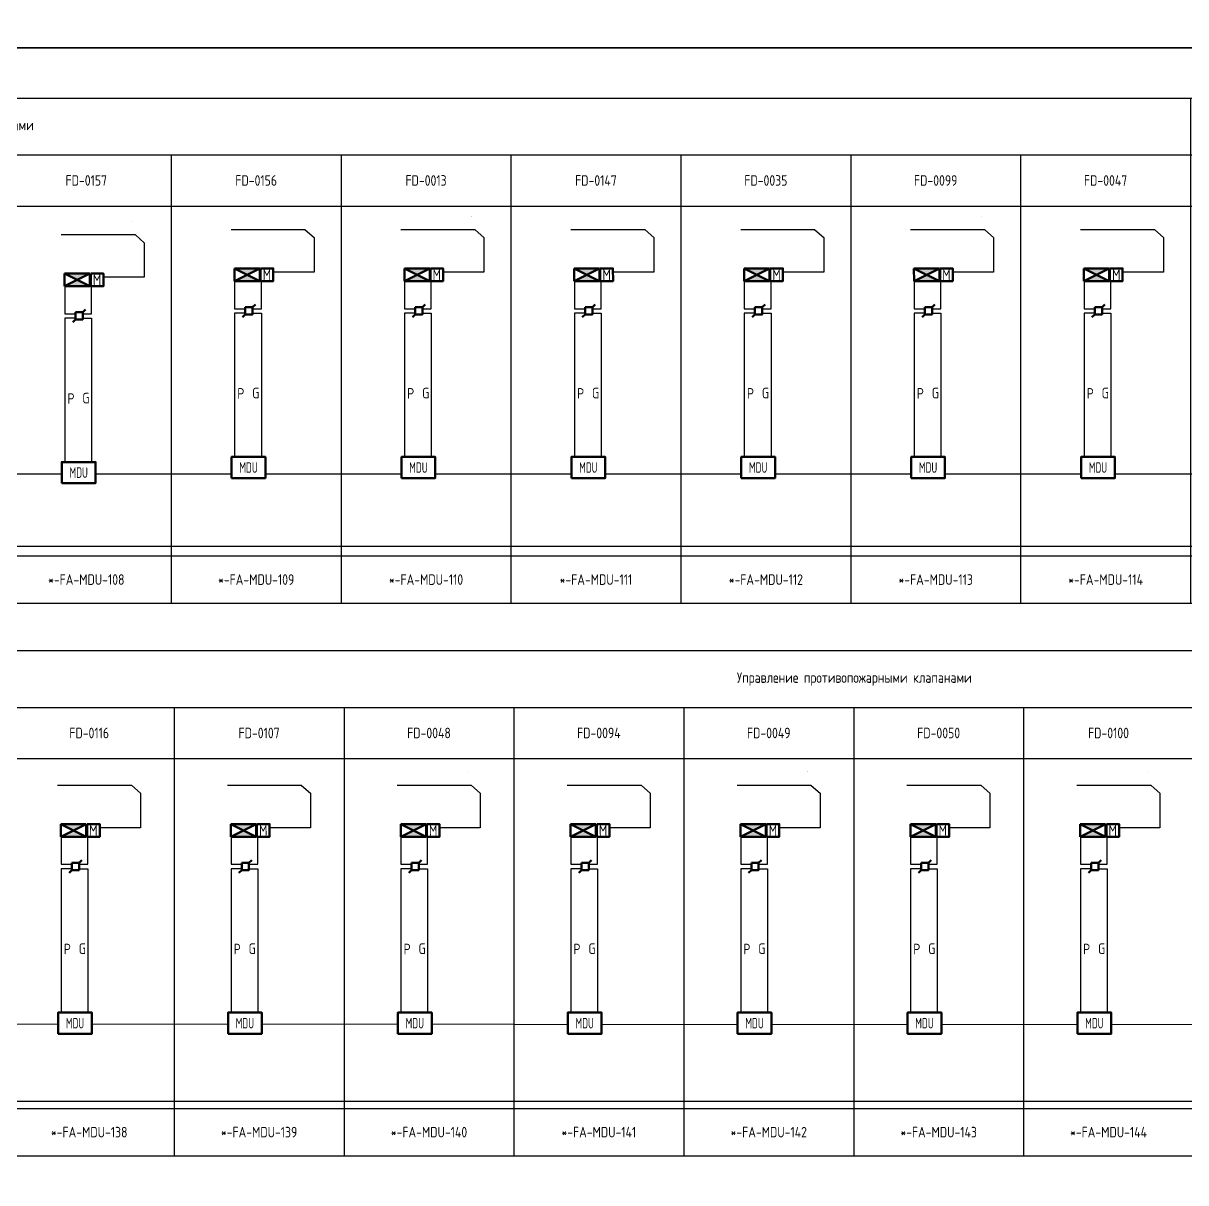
# Model space of a CAD drawing. Header units: millimetres. Extents: x 127230 to 906013, y -355313 to -209225.
# Drawn here: x 241507 to 269026, y -312092 to -284653 of the extents above; entities that cross this region are included whole.
import ezdxf
from ezdxf.enums import TextEntityAlignment as Align

# ---------------------------------------------------------------- set-up
doc = ezdxf.new("R2018")
doc.units = ezdxf.units.MM
doc.linetypes.add('Cплошная', pattern=[0])
for name, color, linetype, lineweight in [('14', 250, 'Continuous', 0), ('GM_кабель_СПС', 6, 'Continuous', 25), ('АТ_ПС_ИП_025', 1, 'Continuous', 25), ('АТ_ПС_ППКП_025', 5, 'Continuous', 25), ('АТ_ПС_Текст_025', 7, 'Continuous', 25), ('АТ_ПС_Трасса_100', 1, 'Continuous', 100)]:
    doc.layers.add(name, color=color, linetype=linetype, lineweight=lineweight)
doc.layers.add('ПС2', color=230, linetype='Continuous')
doc.styles.add('GLE_OASR_TextStyle', font='GOST2304A.ttf')
doc.styles.get("Standard").update_dxf_attribs({"font": 'gost_0.ttf'})
doc.styles.add('ГОСТ 2.304', font='CS_Gost2304.shx', dxfattribs={"width": 0.8})
doc.styles.add('Текст Т', font='isocpeur.ttf')

# ---------------------------------------------------------------- blocks, each defined once
blk = doc.blocks.new('*U53')
at = {"color": 0, "lineweight": 30, "width": 1.001, "flags": 104}
blk.add_attdef('ТЕКСТ1', text='', height=2.5, dxfattribs=at).set_placement((0.55, 3.27), align=Align.TOP_LEFT)
at = {"color": 0, "lineweight": 0}
blk.add_wipeout([(0, 4.3), (16.02, 4.3), (16.02, 0), (0, 0)], dxfattribs=at)
blk = doc.blocks.new('*U54')
at = {"color": 0, "lineweight": 30, "width": 1.001, "flags": 104}
blk.add_attdef('ТЕКСТ1', text='', height=2.5, dxfattribs=at).set_placement((0.55, 3.27), align=Align.TOP_LEFT)
at = {"color": 0, "lineweight": 0}
blk.add_wipeout([(0, 4.3), (21.07, 4.3), (21.07, 0), (0, 0)], dxfattribs=at)
blk = doc.blocks.new('*U49')
at = {"linetype": 'Continuous', "lineweight": 25}
blk.add_wipeout([(-1.5, -1.5), (-1.5, 1.5), (1.5, 1.5), (1.5, -1.5)], dxfattribs=at)
at = {"color": 0, "linetype": 'Continuous', "lineweight": -2}
for p, q in [((1.5, 1.5), (2.63, 2.63)), ((-1.5, -1.5), (-2.63, -2.63))]:
    blk.add_line(p, q, dxfattribs=at)
blk.add_lwpolyline([(-1.5, 1.5), (1.5, 1.5), (1.5, -1.5), (-1.5, -1.5)], close=True, dxfattribs=at)
blk = doc.blocks.new('*U52')
at = {"linetype": 'Continuous', "lineweight": -2}
h = blk.add_hatch(color=0, dxfattribs=at)
h.dxf.hatch_style = 1
h.paths.add_polyline_path([(-6, 2.97), (-2.98, 1.48), (0, 2.97)])
h.paths.add_polyline_path([(-2.98, 1.48), (-6, -0.03), (0, -0.03), (0, 0)])
at = {"color": 0, "linetype": 'Continuous', "lineweight": -2}
for p, q in [((-6, -0.03), (-6, 2.97)), ((0, 2.97), (-6, 2.97)), ((-6, 2.97), (0, 0)), ((-6, -0.03), (0, 2.97)), ((0, -0.03), (0, 2.97)), ((0, 1.47), (0.18, 1.47)), ((-6, -0.03), (0, -0.03))]:
    blk.add_line(p, q, dxfattribs=at)
blk.add_lwpolyline([(0.18, 2.97), (3.18, 2.97), (3.18, -0.03), (0.18, -0.03)], close=True, dxfattribs=at)
at = {"color": 0, "linetype": 'Continuous', "lineweight": -2, "style": 'GLE_OASR_TextStyle'}
blk.add_text('М', height=2.5, dxfattribs=at).set_placement((1.68, 1.47), align=Align.MIDDLE_CENTER)
blk = doc.blocks.new('*U51')
at = {"color": 0, "linetype": 'Continuous', "lineweight": -2}
blk.add_lwpolyline([(-8, -0.03), (0, -0.03), (0, 4.97), (-8, 4.97)], close=True, dxfattribs=at)
at = {"color": 0, "linetype": 'Continuous', "lineweight": -2, "style": 'ГОСТ 2.304', "width": 0.8, "flags": 4}
blk.add_attdef('НАДПИСЬ', text='', height=2.5, dxfattribs=at).set_placement((-4, 2.47), align=Align.MIDDLE_CENTER)
blk = doc.blocks.new('*U50')
at = {"color": 0, "lineweight": 0}
blk.add_wipeout([(-2.08, 6.13), (-19.65, 6.12), (-19.65, 1.83), (-2.08, 1.83)], dxfattribs=at)
at = {"color": 0, "linetype": 'Cплошная', "lineweight": 25}
for q in [(-19.65, 1.83), (0, 0)]:
    blk.add_line((-2.08, 1.83), q, dxfattribs=at)
at = {"color": 0, "lineweight": 30, "flags": 104}
blk.add_attdef('ТЕКСТ1', text='', height=2.5, dxfattribs=at).set_placement((-2.99, 5.1), align=Align.TOP_RIGHT)
blk = doc.blocks.new('*T86')
at = {"color": 7, "linetype": 'ByBlock', "transparency": 16777216}
for p, q in [((0, 0), (84455, 0)), ((0, 0), (0, -1346)), ((60325, 0), (60325, -11956)), ((64347, 0), (64347, -11956)), ((80433, 0), (80433, -11956)), ((84455, 0), (84455, -11956)), ((144780, 0), (144780, -11956)), ((0, -1346), (144780, -1346)), ((4022, -1346), (4022, -11956)), ((8043, -1346), (8043, -11956)), ((12065, -1346), (12065, -11956)), ((16087, -1346), (16087, -11956)), ((20108, -1346), (20108, -11956)), ((24130, -1346), (24130, -11956)), ((28152, -1346), (28152, -11956)), ((32173, -1346), (32173, -11956)), ((36195, -1346), (36195, -11956)), ((40217, -1346), (40217, -11956)), ((44238, -1346), (44238, -11956)), ((48260, -1346), (48260, -11956)), ((52282, -1346), (52282, -11956)), ((56303, -1346), (56303, -11956)), ((68368, -1346), (68368, -11956)), ((72390, -1346), (72390, -11956)), ((76412, -1346), (76412, -11956)), ((88477, -1346), (88477, -11956)), ((92498, -1346), (92498, -11956)), ((96520, -1346), (96520, -11956)), ((100542, -1346), (100542, -11956)), ((104563, -1346), (104563, -11956)), ((108585, -1346), (108585, -11956)), ((112607, -1346), (112607, -11956)), ((116628, -1346), (116628, -11956)), ((120650, -1346), (120650, -11956)), ((124672, -1346), (124672, -11956)), ((128693, -1346), (128693, -11956)), ((132715, -1346), (132715, -11956)), ((136737, -1346), (136737, -11956)), ((140758, -1346), (140758, -11956)), ((0, -2556), (144780, -2556)), ((0, -2556), (0, -11956)), ((0, -10838), (144780, -10838)), ((0, -11956), (144780, -11956))]:
    blk.add_line(p, q, dxfattribs=at)
at = {"color": 0, "linetype": 'ByBlock', "lineweight": -2, "transparency": 16777216}
for p, q in [((84455, 0), (144780, 0)), ((0, -1346), (0, -2556))]:
    blk.add_line(p, q, dxfattribs=at)
at = {"color": 7, "transparency": 16777216, "char_height": 250, "attachment_point": 5, "style": 'GLE_OASR_TextStyle'}
for s, insert, width in [('Управление противопожарными клапанами', (30162, -673), 60323.8), ('{\\C7;Управление противопожарными клапанами}', (72390, -673), 16085.47), ('Управление противопожарными клапанами', (114618, -673), 60323.8), ('Дистанционный пуск ^Jсистемы дымоудаления', (62336, -1951), 4020.47), ('Дистанционный пуск ^Jсистемы дымоудаления', (82444, -1951), 4020.47), ('FD-0145', (2011, -1951), 4020.47), ('FD-0015', (6032, -1951), 4020.47), ('FD-0037', (10054, -1951), 4020.47), ('SD-0005', (14076, -1951), 4020.47), ('FD-0149', (18097, -1951), 4020.47), ('FD-0146', (22119, -1951), 4020.47), ('FD-0014', (26141, -1951), 4020.47), ('FD-0036', (30162, -1951), 4020.47), ('FD-0157', (34184, -1951), 4020.47), ('FD-0156', (38206, -1951), 4020.47), ('FD-0013', (42227, -1951), 4020.47), ('FD-0147', (46249, -1951), 4020.47), ('FD-0035', (50271, -1951), 4020.47), ('FD-0099', (54292, -1951), 4020.47), ('FD-0047', (58314, -1951), 4020.47), ('FD-0012', (66357, -1951), 4020.47), ('FD-0034', (70379, -1951), 4020.47), ('FD-122', (74401, -1951), 4020.47), ('FD-0135', (78422, -1951), 4020.47), ('SD-0003', (86466, -1951), 4020.47), ('FD-0011', (90488, -1951), 4020.47), ('FD-0054', (94509, -1951), 4020.47), ('FD-0068', (98531, -1951), 4020.47), ('FD-0088', (102553, -1951), 4020.47), ('FD-0086', (106574, -1951), 4020.47), ('FD-0110', (110596, -1951), 4020.47), ('FD-119', (114618, -1951), 4020.47), ('FD-0134', (118639, -1951), 4020.47), ('FD-0059', (122661, -1951), 4020.47), ('FD-0098', (126683, -1951), 4020.47), ('FD-0062', (130704, -1951), 4020.47), ('FD-0066', (134726, -1951), 4020.47), ('FD-0126', (138748, -1951), 4020.47), ('FD-0117', (142769, -1951), 4020.47), ('*-FA-MDU-100', (2011, -11397), 4020.47), ('*-FA-MDU-101', (6032, -11397), 4020.47), ('*-FA-MDU-102', (10054, -11397), 4020.47), ('*-FA-MDU-103', (14076, -11397), 4020.47), ('*-FA-MDU-104', (18097, -11397), 4020.47), ('*-FA-MDU-105', (22119, -11397), 4020.47), ('*-FA-MDU-106', (26141, -11397), 4020.47), ('*-FA-MDU-107', (30162, -11397), 4020.47), ('*-FA-MDU-108', (34184, -11397), 4020.47), ('*-FA-MDU-109', (38206, -11397), 4020.47), ('*-FA-MDU-110', (42227, -11397), 4020.47), ('*-FA-MDU-111', (46249, -11397), 4020.47), ('*-FA-MDU-112', (50271, -11397), 4020.47), ('*-FA-MDU-113', (54292, -11397), 4020.47), ('*-FA-MDU-114', (58314, -11397), 4020.47), ('*-FA-SIB-12.1', (62336, -11397), 4020.47), ('*-FA-MDU-115', (66357, -11397), 4020.47), ('*-FA-MDU-116', (70379, -11397), 4020.47), ('*-FA-MDU-117', (74401, -11397), 4020.47), ('*-FA-MDU-118', (78422, -11397), 4020.47), ('*-FA-SIB-12.2', (82444, -11397), 4020.47), ('*-FA-MDU-119', (86466, -11397), 4020.47), ('*-FA-MDU-120', (90488, -11397), 4020.47), ('*-FA-MDU-121', (94509, -11397), 4020.47), ('*-FA-MDU-122', (98531, -11397), 4020.47), ('*-FA-MDU-123', (102553, -11397), 4020.47), ('*-FA-MDU-124', (106574, -11397), 4020.47), ('*-FA-MDU-125', (110596, -11397), 4020.47), ('*-FA-MDU-126', (114618, -11397), 4020.47), ('*-FA-MDU-127', (118639, -11397), 4020.47), ('*-FA-MDU-128', (122661, -11397), 4020.47), ('*-FA-MDU-129', (126683, -11397), 4020.47), ('*-FA-MDU-130', (130704, -11397), 4020.47), ('*-FA-MDU-131', (134726, -11397), 4020.47), ('*-FA-MDU-132', (138748, -11397), 4020.47), ('*-FA-MDU-133', (142769, -11397), 4020.47)]:
    blk.add_mtext(s, dxfattribs=dict(at, insert=insert, width=width))
at = {"color": 0, "transparency": 16777216, "char_height": 0.18, "width": 4020.47, "attachment_point": 5, "style": 'Текст Т'}
for insert in [(62336, -673), (82444, -673)]:
    blk.add_mtext('Управление противопожарными клапанами', dxfattribs=dict(at, insert=insert))
blk = doc.blocks.new('*T87')
at = {"color": 0, "linetype": 'ByBlock', "lineweight": -2, "transparency": 16777216}
blk.add_line((0, 0), (88505, 0), dxfattribs=at)
at = {"color": 7, "linetype": 'ByBlock', "transparency": 16777216}
for p, q in [((0, 0), (0, -11956)), ((8043, 0), (8043, -11956)), ((16087, 0), (16087, -11956)), ((88505, 0), (88505, -11956)), ((0, -1346), (88505, -1346)), ((20108, -1346), (20108, -11956)), ((24130, -1346), (24130, -11956)), ((28152, -1346), (28152, -11956)), ((32173, -1346), (32173, -11956)), ((36195, -1346), (36195, -11956)), ((40217, -1346), (40217, -11956)), ((44238, -1346), (44238, -11956)), ((48260, -1346), (48260, -11956)), ((52282, -1346), (52282, -11956)), ((56303, -1346), (56303, -11956)), ((60325, -1346), (60325, -11956)), ((64347, -1346), (64347, -11956)), ((68368, -1346), (68368, -11956)), ((72418, -1346), (72418, -11956)), ((76440, -1346), (76440, -11956)), ((80462, -1346), (80462, -11956)), ((84483, -1346), (84483, -11956)), ((0, -2556), (88505, -2556)), ((0, -10838), (88505, -10838)), ((0, -11956), (88505, -11956))]:
    blk.add_line(p, q, dxfattribs=at)
at = {"color": 7, "transparency": 16777216, "char_height": 250, "attachment_point": 5}
for s, insert, width, style in [('Отключение вытяжной вентиляции, кондиционирования, электроконвекторов**', (4022, -673), 8042.13, 'GLE_OASR_TextStyle'), ('Отключение приточно-вытяжной вентиляции', (12065, -673), 8042.13, 'GLE_OASR_TextStyle'), ('Управление противопожарными клапанами', (52296, -673), 72417.13, 'GLE_OASR_TextStyle'), ('Отключение F0-51-010-NHC23^J/F0-51-010-NHC22/F0-51-010-NHC14 от Щита F0-51-010-NHC21', (4022, -1951), 8042.13, 'GLE_OASR_TextStyle'), ('Отключение П2 (FA-0002A)/П2р (FA-0002В)/ПВ4 (FAB-0004)', (12065, -1951), 8042.13, 'GLE_OASR_TextStyle'), ('FD-0065', (18098, -1951), 4020.47, 'GLE_OASR_TextStyle'), ('FD-0124', (22119, -1951), 4020.47, 'GLE_OASR_TextStyle'), ('FD-0106', (26141, -1951), 4020.47, 'GLE_OASR_TextStyle'), ('FD-0061', (30163, -1951), 4020.47, 'GLE_OASR_TextStyle'), ('FD-0116', (34184, -1951), 4020.47, 'GLE_OASR_TextStyle'), ('FD-0107', (38206, -1951), 4020.47, 'GLE_OASR_TextStyle'), ('FD-0048', (42228, -1951), 4020.47, 'GLE_OASR_TextStyle'), ('FD-0094', (46249, -1951), 4020.47, 'GLE_OASR_TextStyle'), ('FD-0049', (50271, -1951), 4020.47, 'GLE_OASR_TextStyle'), ('FD-0050', (54293, -1951), 4020.47, 'GLE_OASR_TextStyle'), ('FD-0100', (58314, -1951), 4020.47, 'GLE_OASR_TextStyle'), ('FD-0148', (62336, -1951), 4020.47, 'GLE_OASR_TextStyle'), ('FD-0127', (66358, -1951), 4020.47, 'GLE_OASR_TextStyle'), ('FD-0128', (70393, -1951), 4048.8, 'GLE_OASR_TextStyle'), ('FD-0101', (74429, -1951), 4020.47, 'GLE_OASR_TextStyle'), ('FD-0017', (78451, -1951), 4020.47, 'GLE_OASR_TextStyle'), ('FD-0016', (82473, -1951), 4020.47, 'GLE_OASR_TextStyle'), ('FD-0144', (86494, -1951), 4020.47, 'GLE_OASR_TextStyle'), (' *-FA-MR1-12.1', (4022, -11397), 8042.13, 'GLE_OASR_TextStyle'), (' *-FA-MR4-12.2', (12065, -11397), 8042.13, 'GLE_OASR_TextStyle'), ('*-FA-MDU-134', (18098, -11397), 4020.47, 'ГОСТ 2.304'), ('*-FA-MDU-135', (22119, -11397), 4020.47, 'GLE_OASR_TextStyle'), ('*-FA-MDU-136', (26141, -11397), 4020.47, 'GLE_OASR_TextStyle'), ('*-FA-MDU-137', (30163, -11397), 4020.47, 'GLE_OASR_TextStyle'), ('*-FA-MDU-138', (34184, -11397), 4020.47, 'GLE_OASR_TextStyle'), ('*-FA-MDU-139', (38206, -11397), 4020.47, 'GLE_OASR_TextStyle'), ('*-FA-MDU-140', (42228, -11397), 4020.47, 'GLE_OASR_TextStyle'), ('*-FA-MDU-141', (46249, -11397), 4020.47, 'GLE_OASR_TextStyle'), ('*-FA-MDU-142', (50271, -11397), 4020.47, 'GLE_OASR_TextStyle'), ('*-FA-MDU-143', (54293, -11397), 4020.47, 'GLE_OASR_TextStyle'), ('*-FA-MDU-144', (58314, -11397), 4020.47, 'GLE_OASR_TextStyle'), ('*-FA-MDU-145', (62336, -11397), 4020.47, 'GLE_OASR_TextStyle'), ('*-FA-MDU-146', (66358, -11397), 4020.47, 'GLE_OASR_TextStyle'), ('*-FA-MDU-147', (70393, -11397), 4048.8, 'GLE_OASR_TextStyle'), ('*-FA-MDU-148', (74429, -11397), 4020.47, 'GLE_OASR_TextStyle'), ('*-FA-MDU-149', (78451, -11397), 4020.47, 'GLE_OASR_TextStyle'), ('*-FA-MDU-150', (82473, -11397), 4020.47, 'GLE_OASR_TextStyle'), ('*-FA-MDU-151', (86494, -11397), 4020.47, 'GLE_OASR_TextStyle')]:
    blk.add_mtext(s, dxfattribs=dict(at, insert=insert, width=width, style=style))

msp = doc.modelspace()

# ---------------------------------------------------------------- linework, layer by layer
at = {"color": 18, "true_color": 0x000000}
for points in [[(204063, -285232), (370338, -285232), (370338, -257273), (204063, -257273)], [(204084, -313190), (370338, -313190), (370338, -285232), (204084, -285232)]]:
    msp.add_lwpolyline(points, close=True, dxfattribs=at)
at = {"layer": '14', "color": 6, "lineweight": 25}
for points in [[(242491, -290878), (242491, -291528), (242743, -291528)], [(246511, -290758), (246511, -291408), (246763, -291408)], [(250533, -290758), (250533, -291408), (250785, -291408)], [(254555, -290758), (254555, -291408), (254807, -291408)], [(258576, -290758), (258576, -291408), (258828, -291408)], [(262598, -290758), (262598, -291408), (262850, -291408)], [(266620, -290758), (266620, -291408), (266872, -291408)], [(242404, -303908), (242404, -304557), (242656, -304557)], [(246426, -303908), (246426, -304557), (246678, -304557)], [(250447, -303908), (250447, -304557), (250699, -304557)], [(254469, -303908), (254469, -304557), (254721, -304557)], [(258491, -303908), (258491, -304557), (258743, -304557)], [(262512, -303908), (262512, -304557), (262764, -304557)], [(266534, -303908), (266534, -304557), (266786, -304557)]]:
    msp.add_lwpolyline(points, dxfattribs=at)
at = {"layer": 'GM_кабель_СПС'}
msp.add_lwpolyline([(205506, -267430), (205280, -267430), (205280, -295319), (353314, -295319), (353314, -297032), (209096, -297032), (209098, -308326), (297114, -308354), (297114, -310167), (205049, -310167), (205049, -267330), (205506, -267330)], dxfattribs=at)
at = {"layer": 'АТ_ПС_Трасса_100', "color": 92, "lineweight": 25, "ltscale": 100}
for points in [[(242915, -291528), (243123, -291528), (243123, -290879)], [(246936, -291408), (247144, -291408), (247144, -290759)], [(250958, -291408), (251166, -291408), (251166, -290759)], [(254979, -291408), (255187, -291408), (255187, -290759)], [(259001, -291408), (259209, -291408), (259209, -290759)], [(263023, -291408), (263231, -291408), (263231, -290759)], [(267044, -291408), (267252, -291408), (267252, -290759)], [(242915, -291635), (243123, -291635), (243123, -295037)], [(246936, -291515), (247144, -291515), (247144, -294917)], [(250958, -291515), (251166, -291515), (251166, -294917)], [(254979, -291515), (255187, -291515), (255187, -294917)], [(259001, -291515), (259209, -291515), (259209, -294917)], [(263023, -291515), (263231, -291515), (263231, -294917)], [(267044, -291515), (267252, -291515), (267252, -294917)], [(242828, -304557), (243037, -304557), (243037, -303909)], [(246850, -304557), (247058, -304557), (247058, -303909)], [(250872, -304557), (251080, -304557), (251080, -303909)], [(254893, -304557), (255102, -304557), (255102, -303909)], [(258915, -304557), (259123, -304557), (259123, -303909)], [(262937, -304557), (263145, -304557), (263145, -303909)], [(266958, -304557), (267167, -304557), (267167, -303909)], [(242828, -304664), (243037, -304664), (243037, -308066)], [(246850, -304664), (247058, -304664), (247058, -308066)], [(250872, -304664), (251080, -304664), (251080, -308066)], [(254893, -304664), (255102, -304664), (255102, -308066)], [(258915, -304664), (259123, -304664), (259123, -308066)], [(262937, -304664), (263145, -304664), (263145, -308066)], [(266958, -304664), (267167, -304664), (267167, -308066)]]:
    msp.add_lwpolyline(points, dxfattribs=at)
at = {"layer": 'АТ_ПС_Трасса_100', "color": 6, "lineweight": 25, "ltscale": 100}
for points in [[(242743, -291635), (242491, -291635), (242491, -295037)], [(246763, -291515), (246511, -291515), (246511, -294917)], [(250785, -291515), (250533, -291515), (250533, -294917)], [(254807, -291515), (254555, -291515), (254555, -294917)], [(258828, -291515), (258576, -291515), (258576, -294917)], [(262850, -291515), (262598, -291515), (262598, -294917)], [(266872, -291515), (266620, -291515), (266620, -294917)], [(242656, -304664), (242404, -304664), (242404, -308066)], [(246678, -304664), (246426, -304664), (246426, -308066)], [(250699, -304664), (250447, -304664), (250447, -308066)], [(254721, -304664), (254469, -304664), (254469, -308066)], [(258743, -304664), (258491, -304664), (258491, -308066)], [(262764, -304664), (262512, -304664), (262512, -308066)], [(266786, -304664), (266534, -304664), (266534, -308066)]]:
    msp.add_lwpolyline(points, dxfattribs=at)

# ---------------------------------------------------------------- block references
msp.add_blockref('*T87', (208884, -299498))
at = {"layer": 'ПС2', "color": 5, "lineweight": 50, "transparency": 33554687, "xscale": 100, "yscale": 100, "zscale": 100, "rotation": 0.1250381865928775}
for p in [(243086, -290873), (247107, -290754), (251129, -290754), (255150, -290754), (259172, -290754), (263194, -290754), (267215, -290754), (243000, -303903), (247021, -303903), (251043, -303903), (255065, -303903), (259086, -303903), (263108, -303903), (267130, -303903)]:
    msp.add_blockref('*U52', p, dxfattribs=at)

# ---------------------------------------------------------------- texts
at = {"layer": 'АТ_ПС_Текст_025', "char_height": 250, "attachment_point": 5, "style": 'GLE_OASR_TextStyle'}
for s, insert in [('P', (246658, -293412)), ('G', (247013, -293404)), ('P', (250679, -293412)), ('G', (251035, -293404)), ('P', (254701, -293412)), ('G', (255056, -293404)), ('P', (258723, -293412)), ('G', (259078, -293404)), ('P', (262744, -293412)), ('G', (263100, -293404)), ('P', (266766, -293412)), ('G', (267121, -293404)), ('P', (242637, -293532)), ('G', (242992, -293524)), ('P', (242550, -306562)), ('G', (242906, -306553)), ('P', (246572, -306562)), ('G', (246927, -306553)), ('P', (250594, -306562)), ('G', (250949, -306553)), ('P', (254615, -306562)), ('G', (254971, -306553)), ('P', (258637, -306562)), ('G', (258992, -306553)), ('P', (262659, -306562)), ('G', (263014, -306553)), ('P', (266680, -306562)), ('G', (267036, -306553))]:
    msp.add_mtext_dynamic_manual_height_columns(s, width=1237.88, gutter_width=12.5, heights=[0], dxfattribs=dict(at, insert=insert))

# ---------------------------------------------------------------- next in the draw order: block references
at = {"layer": 'АТ_ПС_ИП_025', "lineweight": 50, "xscale": 57.51779866433964, "yscale": 57.51779866433964, "zscale": 57.51779866433964}
for p in [(242829, -291577), (246850, -291458), (250871, -291458), (254893, -291458), (258915, -291458), (262936, -291458), (266958, -291458), (242742, -304607), (246764, -304607), (250785, -304607), (254807, -304607), (258829, -304607), (262850, -304607), (266872, -304607)]:
    msp.add_blockref('*U49', p, dxfattribs=at)
at = {"layer": 'АТ_ПС_Текст_025', "linetype": 'Continuous'}
ref = msp.add_blockref('*U50', (248391, -289727), dxfattribs=dict(at, xscale=100, yscale=100, zscale=100))
lines = msp.add_mtext('230 В AC*** ', dxfattribs={"layer": '0', "color": 0, "insert": (248092, -289216), "char_height": 2.5, "attachment_point": 1})
ref.add_attrib('ТЕКСТ1', '', (248092, -289216), dxfattribs={"flags": 104}).embed_mtext(lines)
ref = msp.add_blockref('*U50', (252413, -289727), dxfattribs=dict(at, xscale=100, yscale=100, zscale=100))
lines = msp.add_mtext('230 В AC*** ', dxfattribs={"layer": '0', "color": 0, "insert": (252114, -289216), "char_height": 2.5, "attachment_point": 1})
ref.add_attrib('ТЕКСТ1', '', (252114, -289216), dxfattribs={"flags": 104}).embed_mtext(lines)
ref = msp.add_blockref('*U50', (256435, -289727), dxfattribs=dict(at, xscale=100, yscale=100, zscale=100))
lines = msp.add_mtext('230 В AC*** ', dxfattribs={"layer": '0', "color": 0, "insert": (256136, -289216), "char_height": 2.5, "attachment_point": 1})
ref.add_attrib('ТЕКСТ1', '', (256136, -289216), dxfattribs={"flags": 104}).embed_mtext(lines)
ref = msp.add_blockref('*U50', (260456, -289727), dxfattribs=dict(at, xscale=100, yscale=100, zscale=100))
lines = msp.add_mtext('230 В AC*** ', dxfattribs={"layer": '0', "color": 0, "insert": (260157, -289216), "char_height": 2.5, "attachment_point": 1})
ref.add_attrib('ТЕКСТ1', '', (260157, -289216), dxfattribs={"flags": 104}).embed_mtext(lines)
ref = msp.add_blockref('*U50', (264478, -289727), dxfattribs=dict(at, xscale=100, yscale=100, zscale=100))
lines = msp.add_mtext('230 В AC*** ', dxfattribs={"layer": '0', "color": 0, "insert": (264179, -289216), "char_height": 2.5, "attachment_point": 1})
ref.add_attrib('ТЕКСТ1', '', (264179, -289216), dxfattribs={"flags": 104}).embed_mtext(lines)
ref = msp.add_blockref('*U50', (268500, -289727), dxfattribs=dict(at, xscale=100, yscale=100, zscale=100))
lines = msp.add_mtext('230 В AC*** ', dxfattribs={"layer": '0', "color": 0, "insert": (268201, -289216), "char_height": 2.5, "attachment_point": 1})
ref.add_attrib('ТЕКСТ1', '', (268201, -289216), dxfattribs={"flags": 104}).embed_mtext(lines)
ref = msp.add_blockref('*U50', (244371, -289846), dxfattribs=dict(at, xscale=100, yscale=100, zscale=100))
lines = msp.add_mtext('230 В AC*** ', dxfattribs={"layer": '0', "color": 0, "insert": (244072, -289336), "char_height": 2.5, "attachment_point": 1})
ref.add_attrib('ТЕКСТ1', '', (244072, -289336), dxfattribs={"flags": 104}).embed_mtext(lines)
at = {"layer": 'АТ_ПС_Текст_025', "transparency": 33554636}
ref = msp.add_blockref('*U53', (247203, -291583), dxfattribs=dict(at, xscale=99.99980000000001, yscale=99.99980000000001, zscale=99.99980000000001))
lines = msp.add_mtext('\\W1.0010;*FA-XK-109', dxfattribs={"layer": '0', "color": 0, "insert": (247257, -291256), "char_height": 2.5, "attachment_point": 1})
ref.add_attrib('ТЕКСТ1', '', (247257, -291256), dxfattribs={"flags": 104}).embed_mtext(lines)
ref = msp.add_blockref('*U53', (251224, -291583), dxfattribs=dict(at, xscale=99.99980000000001, yscale=99.99980000000001, zscale=99.99980000000001))
lines = msp.add_mtext('\\W1.0010;*FA-XK-110', dxfattribs={"layer": '0', "color": 0, "insert": (251279, -291256), "char_height": 2.5, "attachment_point": 1})
ref.add_attrib('ТЕКСТ1', '', (251279, -291256), dxfattribs={"flags": 104}).embed_mtext(lines)
ref = msp.add_blockref('*U53', (255246, -291583), dxfattribs=dict(at, xscale=99.99980000000001, yscale=99.99980000000001, zscale=99.99980000000001))
lines = msp.add_mtext('\\W1.0010;*FA-XK-111', dxfattribs={"layer": '0', "color": 0, "insert": (255300, -291256), "char_height": 2.5, "attachment_point": 1})
ref.add_attrib('ТЕКСТ1', '', (255300, -291256), dxfattribs={"flags": 104}).embed_mtext(lines)
ref = msp.add_blockref('*U53', (259268, -291583), dxfattribs=dict(at, xscale=99.99980000000001, yscale=99.99980000000001, zscale=99.99980000000001))
lines = msp.add_mtext('\\W1.0010;*FA-XK-112', dxfattribs={"layer": '0', "color": 0, "insert": (259322, -291256), "char_height": 2.5, "attachment_point": 1})
ref.add_attrib('ТЕКСТ1', '', (259322, -291256), dxfattribs={"flags": 104}).embed_mtext(lines)
ref = msp.add_blockref('*U53', (263289, -291583), dxfattribs=dict(at, xscale=99.99980000000001, yscale=99.99980000000001, zscale=99.99980000000001))
lines = msp.add_mtext('\\W1.0010;*FA-XK-113', dxfattribs={"layer": '0', "color": 0, "insert": (263344, -291256), "char_height": 2.5, "attachment_point": 1})
ref.add_attrib('ТЕКСТ1', '', (263344, -291256), dxfattribs={"flags": 104}).embed_mtext(lines)
ref = msp.add_blockref('*U53', (267311, -291583), dxfattribs=dict(at, xscale=99.99980000000001, yscale=99.99980000000001, zscale=99.99980000000001))
lines = msp.add_mtext('\\W1.0010;*FA-XK-114', dxfattribs={"layer": '0', "color": 0, "insert": (267365, -291256), "char_height": 2.5, "attachment_point": 1})
ref.add_attrib('ТЕКСТ1', '', (267365, -291256), dxfattribs={"flags": 104}).embed_mtext(lines)
ref = msp.add_blockref('*U53', (243182, -291703), dxfattribs=dict(at, xscale=99.99980000000001, yscale=99.99980000000001, zscale=99.99980000000001))
lines = msp.add_mtext('\\W1.0010;*FA-XK-108', dxfattribs={"layer": '0', "color": 0, "insert": (243237, -291376), "char_height": 2.5, "attachment_point": 1})
ref.add_attrib('ТЕКСТ1', '', (243237, -291376), dxfattribs={"flags": 104}).embed_mtext(lines)
at = {"layer": 'АТ_ПС_Текст_025', "transparency": 33554636, "xscale": 99.99980000000001, "yscale": 99.99980000000001, "zscale": 99.99980000000001, "rotation": 90.0000000004073}
for p in [(242375, -294266), (243640, -294266), (246396, -294146), (247661, -294146), (250417, -294146), (251683, -294146), (254439, -294146), (255704, -294146), (258461, -294146), (259726, -294146), (262482, -294146), (263748, -294146), (266504, -294146), (267769, -294146), (242288, -307295), (243553, -307295), (246310, -307295), (247575, -307295), (250331, -307295), (251597, -307295), (254353, -307295), (255618, -307295), (258375, -307295), (259640, -307295), (262396, -307295), (263662, -307295), (266418, -307295), (267683, -307295)]:
    msp.add_blockref('*U54', p, dxfattribs=at)
at = {"layer": 'АТ_ПС_Текст_025', "linetype": 'Continuous'}
ref = msp.add_blockref('*U50', (244284, -302876), dxfattribs=dict(at, xscale=100, yscale=100, zscale=100))
lines = msp.add_mtext('230 В AC*** ', dxfattribs={"layer": '0', "color": 0, "insert": (243985, -302366), "char_height": 2.5, "attachment_point": 1})
ref.add_attrib('ТЕКСТ1', '', (243985, -302366), dxfattribs={"flags": 104}).embed_mtext(lines)
ref = msp.add_blockref('*U50', (248305, -302876), dxfattribs=dict(at, xscale=100, yscale=100, zscale=100))
lines = msp.add_mtext('230 В AC*** ', dxfattribs={"layer": '0', "color": 0, "insert": (248007, -302366), "char_height": 2.5, "attachment_point": 1})
ref.add_attrib('ТЕКСТ1', '', (248007, -302366), dxfattribs={"flags": 104}).embed_mtext(lines)
ref = msp.add_blockref('*U50', (252327, -302876), dxfattribs=dict(at, xscale=100, yscale=100, zscale=100))
lines = msp.add_mtext('230 В AC*** ', dxfattribs={"layer": '0', "color": 0, "insert": (252028, -302366), "char_height": 2.5, "attachment_point": 1})
ref.add_attrib('ТЕКСТ1', '', (252028, -302366), dxfattribs={"flags": 104}).embed_mtext(lines)
ref = msp.add_blockref('*U50', (256349, -302876), dxfattribs=dict(at, xscale=100, yscale=100, zscale=100))
lines = msp.add_mtext('230 В AC*** ', dxfattribs={"layer": '0', "color": 0, "insert": (256050, -302366), "char_height": 2.5, "attachment_point": 1})
ref.add_attrib('ТЕКСТ1', '', (256050, -302366), dxfattribs={"flags": 104}).embed_mtext(lines)
ref = msp.add_blockref('*U50', (260370, -302876), dxfattribs=dict(at, xscale=100, yscale=100, zscale=100))
lines = msp.add_mtext('230 В AC*** ', dxfattribs={"layer": '0', "color": 0, "insert": (260072, -302366), "char_height": 2.5, "attachment_point": 1})
ref.add_attrib('ТЕКСТ1', '', (260072, -302366), dxfattribs={"flags": 104}).embed_mtext(lines)
ref = msp.add_blockref('*U50', (264392, -302876), dxfattribs=dict(at, xscale=100, yscale=100, zscale=100))
lines = msp.add_mtext('230 В AC*** ', dxfattribs={"layer": '0', "color": 0, "insert": (264093, -302366), "char_height": 2.5, "attachment_point": 1})
ref.add_attrib('ТЕКСТ1', '', (264093, -302366), dxfattribs={"flags": 104}).embed_mtext(lines)
ref = msp.add_blockref('*U50', (268414, -302876), dxfattribs=dict(at, xscale=100, yscale=100, zscale=100))
lines = msp.add_mtext('230 В AC*** ', dxfattribs={"layer": '0', "color": 0, "insert": (268115, -302366), "char_height": 2.5, "attachment_point": 1})
ref.add_attrib('ТЕКСТ1', '', (268115, -302366), dxfattribs={"flags": 104}).embed_mtext(lines)
at = {"layer": 'АТ_ПС_Текст_025', "transparency": 33554636}
ref = msp.add_blockref('*U53', (243095, -304733), dxfattribs=dict(at, xscale=99.99980000000001, yscale=99.99980000000001, zscale=99.99980000000001))
lines = msp.add_mtext('\\W1.0010;*FA-XK-138', dxfattribs={"layer": '0', "color": 0, "insert": (243150, -304405), "char_height": 2.5, "attachment_point": 1})
ref.add_attrib('ТЕКСТ1', '', (243150, -304405), dxfattribs={"flags": 104}).embed_mtext(lines)
ref = msp.add_blockref('*U53', (247117, -304733), dxfattribs=dict(at, xscale=99.99980000000001, yscale=99.99980000000001, zscale=99.99980000000001))
lines = msp.add_mtext('\\W1.0010;*FA-XK-030', dxfattribs={"layer": '0', "color": 0, "insert": (247171, -304405), "char_height": 2.5, "attachment_point": 1})
ref.add_attrib('ТЕКСТ1', '', (247171, -304405), dxfattribs={"flags": 104}).embed_mtext(lines)
ref = msp.add_blockref('*U53', (251138, -304733), dxfattribs=dict(at, xscale=99.99980000000001, yscale=99.99980000000001, zscale=99.99980000000001))
lines = msp.add_mtext('\\W1.0010;*FA-XK-140', dxfattribs={"layer": '0', "color": 0, "insert": (251193, -304405), "char_height": 2.5, "attachment_point": 1})
ref.add_attrib('ТЕКСТ1', '', (251193, -304405), dxfattribs={"flags": 104}).embed_mtext(lines)
ref = msp.add_blockref('*U53', (255160, -304733), dxfattribs=dict(at, xscale=99.99980000000001, yscale=99.99980000000001, zscale=99.99980000000001))
lines = msp.add_mtext('\\W1.0010;*FA-XK-141', dxfattribs={"layer": '0', "color": 0, "insert": (255215, -304405), "char_height": 2.5, "attachment_point": 1})
ref.add_attrib('ТЕКСТ1', '', (255215, -304405), dxfattribs={"flags": 104}).embed_mtext(lines)
ref = msp.add_blockref('*U53', (259182, -304733), dxfattribs=dict(at, xscale=99.99980000000001, yscale=99.99980000000001, zscale=99.99980000000001))
lines = msp.add_mtext('\\W1.0010;*FA-XK-142', dxfattribs={"layer": '0', "color": 0, "insert": (259236, -304405), "char_height": 2.5, "attachment_point": 1})
ref.add_attrib('ТЕКСТ1', '', (259236, -304405), dxfattribs={"flags": 104}).embed_mtext(lines)
ref = msp.add_blockref('*U53', (263203, -304733), dxfattribs=dict(at, xscale=99.99980000000001, yscale=99.99980000000001, zscale=99.99980000000001))
lines = msp.add_mtext('\\W1.0010;*FA-XK-143', dxfattribs={"layer": '0', "color": 0, "insert": (263258, -304405), "char_height": 2.5, "attachment_point": 1})
ref.add_attrib('ТЕКСТ1', '', (263258, -304405), dxfattribs={"flags": 104}).embed_mtext(lines)
ref = msp.add_blockref('*U53', (267225, -304733), dxfattribs=dict(at, xscale=99.99980000000001, yscale=99.99980000000001, zscale=99.99980000000001))
lines = msp.add_mtext('\\W1.0010;*FA-XK-144', dxfattribs={"layer": '0', "color": 0, "insert": (267280, -304405), "char_height": 2.5, "attachment_point": 1})
ref.add_attrib('ТЕКСТ1', '', (267280, -304405), dxfattribs={"flags": 104}).embed_mtext(lines)

# ---------------------------------------------------------------- next in the draw order: wipeouts: each hides what was drawn before it
at = {"lineweight": 25}
for points in [[(246440, -294917), (247240, -294917), (247240, -295417), (246440, -295417)], [(250462, -294917), (251262, -294917), (251262, -295417), (250462, -295417)], [(254484, -294917), (255284, -294917), (255284, -295417), (254484, -295417)], [(258505, -294917), (259305, -294917), (259305, -295417), (258505, -295417)], [(262527, -294917), (263327, -294917), (263327, -295417), (262527, -295417)], [(266549, -294917), (267349, -294917), (267349, -295417), (266549, -295417)], [(242420, -295037), (243220, -295037), (243220, -295537), (242420, -295537)], [(242333, -308066), (243133, -308066), (243133, -308566), (242333, -308566)], [(246354, -308066), (247154, -308066), (247154, -308566), (246354, -308566)], [(250376, -308066), (251176, -308066), (251176, -308566), (250376, -308566)], [(254398, -308066), (255198, -308066), (255198, -308566), (254398, -308566)], [(258419, -308066), (259219, -308066), (259219, -308566), (258419, -308566)], [(262441, -308066), (263241, -308066), (263241, -308566), (262441, -308566)], [(266463, -308066), (267263, -308066), (267263, -308566), (266463, -308566)]]:
    msp.add_wipeout(points, dxfattribs=at).dxf.layer = 'АТ_ПС_Трасса_100'

# ---------------------------------------------------------------- next in the draw order: linework, layer by layer
at = {"layer": '14', "color": 6, "lineweight": 25}
for points in [[(248391, -289727), (248391, -290545), (247424, -290541)], [(252413, -289727), (252413, -290545), (251446, -290541)], [(256435, -289727), (256435, -290545), (255468, -290541)], [(260456, -289727), (260456, -290545), (259489, -290541)], [(264478, -289727), (264478, -290545), (263511, -290541)], [(268500, -289727), (268500, -290545), (267533, -290541)], [(244371, -289846), (244371, -290665), (243404, -290660)], [(244284, -302876), (244284, -303695), (243317, -303690)], [(248305, -302876), (248305, -303695), (247339, -303690)], [(252327, -302876), (252327, -303695), (251360, -303690)], [(256349, -302876), (256349, -303695), (255382, -303690)], [(260370, -302876), (260370, -303695), (259404, -303690)], [(264392, -302876), (264392, -303695), (263425, -303690)], [(268414, -302876), (268414, -303695), (267447, -303690)]]:
    msp.add_lwpolyline(points, dxfattribs=at)

# ---------------------------------------------------------------- next in the draw order: block references
msp.add_blockref('*T86', (208815, -286422))
at = {"layer": 'АТ_ПС_ППКП_025', "color": 1, "linetype": 'Continuous', "lineweight": 50}
ref = msp.add_blockref('*U51', (247240, -295414), dxfattribs=dict(at, xscale=100, yscale=100, zscale=100))
ref.add_attrib('НАДПИСЬ', 'MDU', dxfattribs={"layer": '0', "color": 0, "linetype": 'Continuous', "lineweight": -2, "height": 250, "style": 'ГОСТ 2.304', "width": 0.8}).set_placement((246840, -295167), align=Align.MIDDLE_CENTER)
ref = msp.add_blockref('*U51', (251262, -295414), dxfattribs=dict(at, xscale=100, yscale=100, zscale=100))
ref.add_attrib('НАДПИСЬ', 'MDU', dxfattribs={"layer": '0', "color": 0, "linetype": 'Continuous', "lineweight": -2, "height": 250, "style": 'ГОСТ 2.304', "width": 0.8}).set_placement((250862, -295167), align=Align.MIDDLE_CENTER)
ref = msp.add_blockref('*U51', (255283, -295414), dxfattribs=dict(at, xscale=100, yscale=100, zscale=100))
ref.add_attrib('НАДПИСЬ', 'MDU', dxfattribs={"layer": '0', "color": 0, "linetype": 'Continuous', "lineweight": -2, "height": 250, "style": 'ГОСТ 2.304', "width": 0.8}).set_placement((254884, -295167), align=Align.MIDDLE_CENTER)
ref = msp.add_blockref('*U51', (259305, -295414), dxfattribs=dict(at, xscale=100, yscale=100, zscale=100))
ref.add_attrib('НАДПИСЬ', 'MDU', dxfattribs={"layer": '0', "color": 0, "linetype": 'Continuous', "lineweight": -2, "height": 250, "style": 'ГОСТ 2.304', "width": 0.8}).set_placement((258905, -295167), align=Align.MIDDLE_CENTER)
ref = msp.add_blockref('*U51', (263327, -295414), dxfattribs=dict(at, xscale=100, yscale=100, zscale=100))
ref.add_attrib('НАДПИСЬ', 'MDU', dxfattribs={"layer": '0', "color": 0, "linetype": 'Continuous', "lineweight": -2, "height": 250, "style": 'ГОСТ 2.304', "width": 0.8}).set_placement((262927, -295167), align=Align.MIDDLE_CENTER)
ref = msp.add_blockref('*U51', (267348, -295414), dxfattribs=dict(at, xscale=100, yscale=100, zscale=100))
ref.add_attrib('НАДПИСЬ', 'MDU', dxfattribs={"layer": '0', "color": 0, "linetype": 'Continuous', "lineweight": -2, "height": 250, "style": 'ГОСТ 2.304', "width": 0.8}).set_placement((266949, -295167), align=Align.MIDDLE_CENTER)
ref = msp.add_blockref('*U51', (243219, -295533), dxfattribs=dict(at, xscale=100, yscale=100, zscale=100))
ref.add_attrib('НАДПИСЬ', 'MDU', dxfattribs={"layer": '0', "color": 0, "linetype": 'Continuous', "lineweight": -2, "height": 250, "style": 'ГОСТ 2.304', "width": 0.8}).set_placement((242820, -295287), align=Align.MIDDLE_CENTER)
ref = msp.add_blockref('*U51', (243132, -308563), dxfattribs=dict(at, xscale=100, yscale=100, zscale=100))
ref.add_attrib('НАДПИСЬ', 'MDU', dxfattribs={"layer": '0', "color": 0, "linetype": 'Continuous', "lineweight": -2, "height": 250, "style": 'ГОСТ 2.304', "width": 0.8}).set_placement((242733, -308316), align=Align.MIDDLE_CENTER)
ref = msp.add_blockref('*U51', (247154, -308563), dxfattribs=dict(at, xscale=100, yscale=100, zscale=100))
ref.add_attrib('НАДПИСЬ', 'MDU', dxfattribs={"layer": '0', "color": 0, "linetype": 'Continuous', "lineweight": -2, "height": 250, "style": 'ГОСТ 2.304', "width": 0.8}).set_placement((246754, -308316), align=Align.MIDDLE_CENTER)
ref = msp.add_blockref('*U51', (251176, -308563), dxfattribs=dict(at, xscale=100, yscale=100, zscale=100))
ref.add_attrib('НАДПИСЬ', 'MDU', dxfattribs={"layer": '0', "color": 0, "linetype": 'Continuous', "lineweight": -2, "height": 250, "style": 'ГОСТ 2.304', "width": 0.8}).set_placement((250776, -308316), align=Align.MIDDLE_CENTER)
ref = msp.add_blockref('*U51', (255197, -308563), dxfattribs=dict(at, xscale=100, yscale=100, zscale=100))
ref.add_attrib('НАДПИСЬ', 'MDU', dxfattribs={"layer": '0', "color": 0, "linetype": 'Continuous', "lineweight": -2, "height": 250, "style": 'ГОСТ 2.304', "width": 0.8}).set_placement((254798, -308316), align=Align.MIDDLE_CENTER)
ref = msp.add_blockref('*U51', (259219, -308563), dxfattribs=dict(at, xscale=100, yscale=100, zscale=100))
ref.add_attrib('НАДПИСЬ', 'MDU', dxfattribs={"layer": '0', "color": 0, "linetype": 'Continuous', "lineweight": -2, "height": 250, "style": 'ГОСТ 2.304', "width": 0.8}).set_placement((258819, -308316), align=Align.MIDDLE_CENTER)
ref = msp.add_blockref('*U51', (263241, -308563), dxfattribs=dict(at, xscale=100, yscale=100, zscale=100))
ref.add_attrib('НАДПИСЬ', 'MDU', dxfattribs={"layer": '0', "color": 0, "linetype": 'Continuous', "lineweight": -2, "height": 250, "style": 'ГОСТ 2.304', "width": 0.8}).set_placement((262841, -308316), align=Align.MIDDLE_CENTER)
ref = msp.add_blockref('*U51', (267262, -308563), dxfattribs=dict(at, xscale=100, yscale=100, zscale=100))
ref.add_attrib('НАДПИСЬ', 'MDU', dxfattribs={"layer": '0', "color": 0, "linetype": 'Continuous', "lineweight": -2, "height": 250, "style": 'ГОСТ 2.304', "width": 0.8}).set_placement((266863, -308316), align=Align.MIDDLE_CENTER)

doc.saveas('drawing.dxf')
